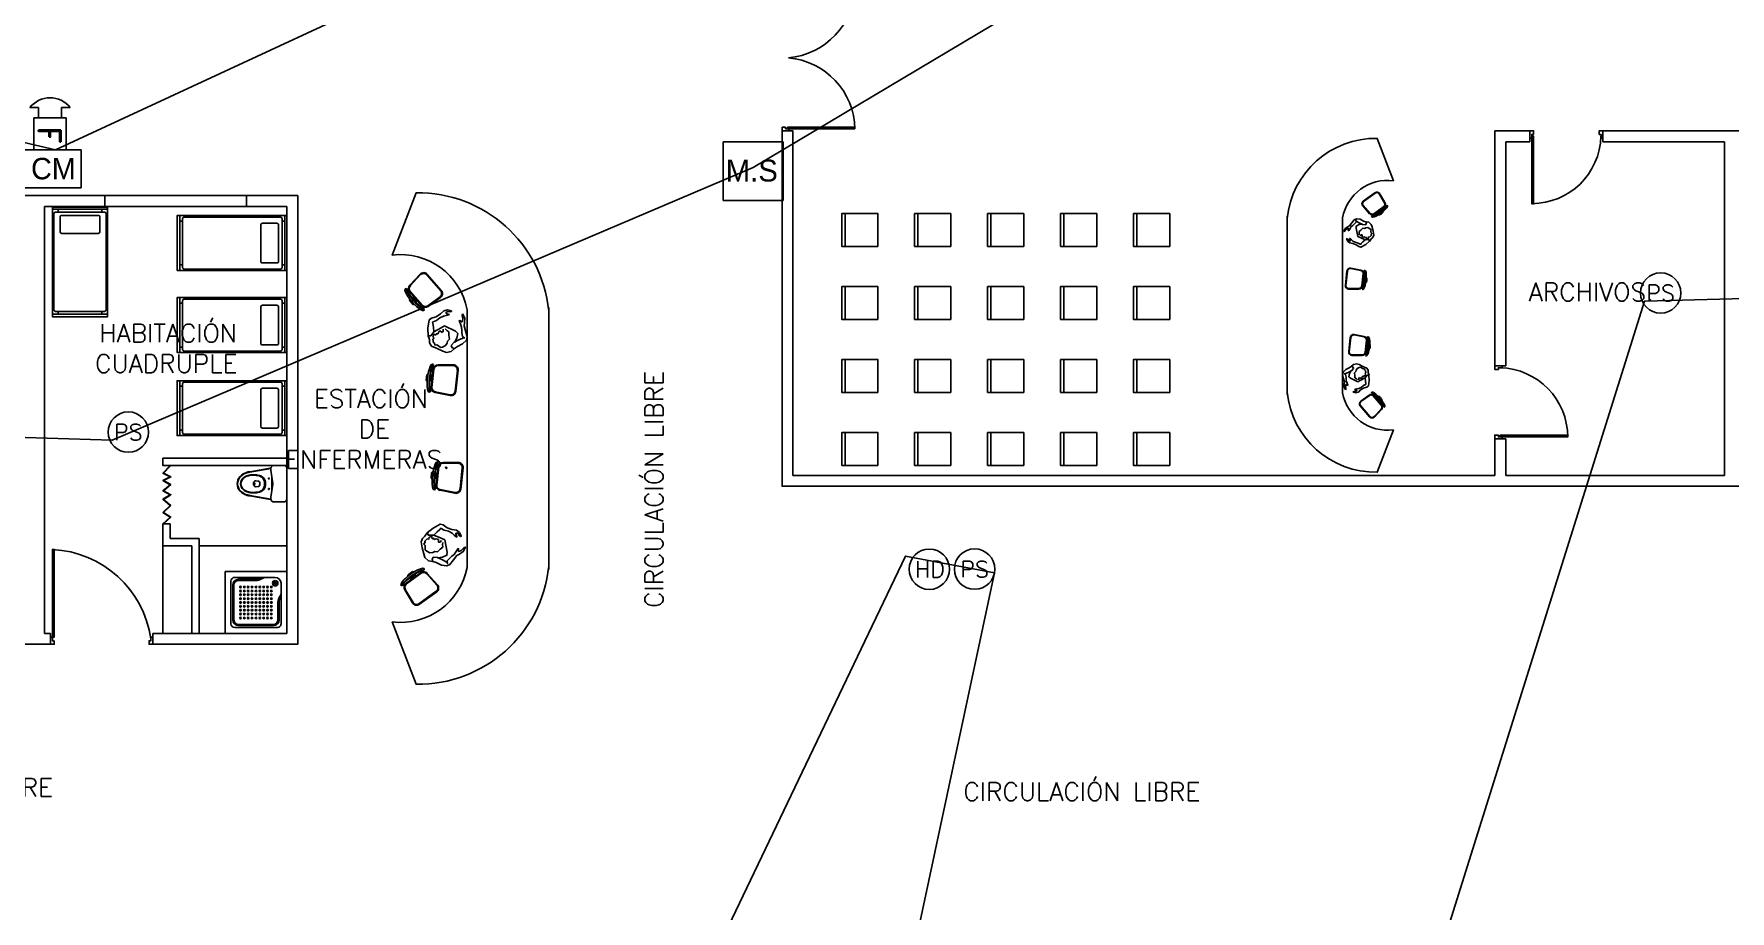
# Model space of a CAD drawing. Header units: metres. Extents: x -24 to 527, y -154 to 95.
# Drawn here: x 34.55 to 57.8, y -95.57 to -83.55 of the extents above; entities that cross this region are included whole.
import ezdxf
from ezdxf.enums import TextEntityAlignment as Align

# ---------------------------------------------------------------- set-up
doc = ezdxf.new("R2010")
doc.units = ezdxf.units.M
doc.header["$MEASUREMENT"] = 0
for name, color, linetype in [('AN-TEXTO', 3, 'Continuous'), ('AR-MOBILIRIO', 1, 'Continuous'), ('AR-MUROS', 6, 'Continuous'), ('AR-PUERTAS', 2, 'Continuous'), ('AR-VENTANAS', 2, 'Continuous'), ('MOBILIARIO', 42, 'Continuous')]:
    doc.layers.add(name, color=color, linetype=linetype)
doc.layers.add('EQUIPO', color=1, linetype='Continuous', lineweight=0)
doc.styles.add('ELEC', font='comic.ttf', dxfattribs={"height": 50})
doc.styles.add('REGULAR-2.5', font='romans.shx', dxfattribs={"height": 2.5})
doc.styles.add('ROMAND', font='romand', dxfattribs={"height": 0.5})
doc.styles.add('ROMANS', font='romans.shx', dxfattribs={"width": 0.75})

# ---------------------------------------------------------------- blocks, each defined once
blk = doc.blocks.new('111111')
at = {"layer": 'AR-PUERTAS', "linetype": 'Continuous'}
for p, q in [((254.317, 121.561), (254.317, 122.51)), ((254.342, 121.586), (254.342, 122.51)), ((256.267, 122.51), (256.242, 122.51)), ((256.242, 121.586), (256.242, 122.51)), ((256.267, 121.561), (256.267, 122.51)), ((254.292, 121.511), (254.292, 121.611)), ((254.317, 121.611), (254.292, 121.611)), ((256.267, 121.611), (256.292, 121.611)), ((256.292, 121.511), (256.292, 121.611)), ((254.342, 121.511), (254.292, 121.511)), ((254.342, 121.586), (254.317, 121.586)), ((254.342, 121.561), (254.317, 121.561)), ((254.342, 121.511), (254.342, 121.561)), ((256.242, 121.586), (256.267, 121.586)), ((256.242, 121.511), (256.242, 121.561)), ((256.242, 121.561), (256.267, 121.561)), ((256.242, 121.511), (256.292, 121.511))]:
    blk.add_line(p, q, dxfattribs=at)
for centre, start, end in [((254.297, 121.512), 5.0221, 88.847), ((256.287, 121.512), 91.153, 174.9779)]:
    blk.add_arc(centre, 0.999, start, end, dxfattribs=at)
blk = doc.blocks.new('AR-ESTACION DE ENFERMERAS')
at = {"layer": 'AR-MOBILIRIO'}
for p, q in [((-1.792, 3.363), (-1.792, 1.567)), ((-0.584, 2.259), (-0.616, 1.969)), ((-0.575, 2.257), (-0.606, 1.968)), ((-0.508, 2.307), (-0.304, 2.266)), ((-0.506, 2.317), (-0.302, 2.276)), ((-0.258, 2.205), (-0.286, 1.956)), ((-0.248, 2.203), (-0.276, 1.955)), ((-0.253, 2.118), (-0.262, 2.039)), ((-0.226, 2.115), (-0.258, 2.119)), ((-0.226, 2.11), (-0.258, 2.114)), ((-0.248, 2.118), (-0.257, 2.038)), ((-0.243, 2.117), (-0.252, 2.038)), ((-0.238, 2.117), (-0.247, 2.037)), ((-0.233, 2.116), (-0.242, 2.037)), ((-0.228, 2.116), (-0.237, 2.036)), ((-0.551, 1.905), (-0.343, 1.905)), ((-0.551, 1.895), (-0.343, 1.895)), ((-0.234, 2.041), (-0.266, 2.044)), ((-0.235, 2.036), (-0.266, 2.039)), ((-0.229, 2.075), (-0.262, 2.079)), ((-1.792, -0.23), (-1.792, 1.566)), ((-0.44, 0.968), (-0.236, 0.927)), ((-0.438, 0.977), (-0.235, 0.937)), ((-0.517, 0.919), (-0.549, 0.63)), ((-0.507, 0.918), (-0.539, 0.629)), ((-0.191, 0.865), (-0.218, 0.616)), ((-0.181, 0.864), (-0.208, 0.615)), ((-0.167, 0.697), (-0.199, 0.7)), ((-0.166, 0.702), (-0.198, 0.705)), ((-0.185, 0.779), (-0.194, 0.7)), ((-0.161, 0.736), (-0.194, 0.74)), ((-0.158, 0.771), (-0.191, 0.775)), ((-0.158, 0.776), (-0.19, 0.78)), ((-0.18, 0.779), (-0.189, 0.699)), ((-0.175, 0.778), (-0.184, 0.698)), ((-0.17, 0.777), (-0.179, 0.698)), ((-0.165, 0.777), (-0.174, 0.697)), ((-0.16, 0.776), (-0.169, 0.697)), ((-0.483, 0.566), (-0.275, 0.566)), ((-0.483, 0.556), (-0.275, 0.556)), ((-0.317, -0.464), (-0.126, -0.684)), ((-0.31, -0.458), (-0.119, -0.678)), ((-0.307, -0.367), (-0.138, -0.245)), ((-0.301, -0.375), (-0.132, -0.254)), ((-0.056, -0.262), (0.108, -0.451)), ((-0.048, -0.255), (0.115, -0.445)), ((0.032, -0.299), (0.007, -0.32)), ((0.035, -0.302), (0.011, -0.323)), ((0.011, -0.316), (0.063, -0.377)), ((0.015, -0.313), (0.067, -0.374)), ((0.019, -0.31), (0.071, -0.37)), ((0.022, -0.307), (0.075, -0.367)), ((0.026, -0.303), (0.078, -0.364)), ((0.03, -0.3), (0.082, -0.361)), ((0.059, -0.328), (0.034, -0.35)), ((0.081, -0.355), (0.056, -0.376)), ((0.084, -0.359), (0.06, -0.38)), ((-0.035, -0.68), (0.106, -0.527)), ((-0.028, -0.687), (0.113, -0.534))]:
    blk.add_line(p, q, dxfattribs=at)
at = {"layer": 'AR-MOBILIRIO', "linetype": 'ByBlock'}
for p, q in [((-0.662, 0.218), (-0.609, 0.269)), ((-0.609, 0.269), (-0.539, 0.304)), ((-0.494, 0.247), (-0.559, 0.213)), ((-0.539, 0.304), (-0.499, 0.332)), ((-0.532, 0.191), (-0.499, 0.25)), ((-0.453, 0.374), (-0.499, 0.332)), ((-0.499, 0.332), (-0.467, 0.322)), ((-0.454, 0.293), (-0.494, 0.247)), ((-0.467, 0.322), (-0.454, 0.293)), ((-0.39, 0.387), (-0.453, 0.374)), ((-0.399, 0.259), (-0.405, 0.23)), ((-0.378, 0.293), (-0.399, 0.259)), ((-0.34, 0.369), (-0.39, 0.387)), ((-0.336, 0.314), (-0.378, 0.293)), ((-0.261, 0.333), (-0.34, 0.369)), ((-0.308, 0.319), (-0.336, 0.314)), ((-0.279, 0.296), (-0.308, 0.319)), ((-0.259, 0.282), (-0.279, 0.296)), ((-0.186, 0.298), (-0.261, 0.333)), ((-0.232, 0.285), (-0.259, 0.282)), ((-0.224, 0.256), (-0.232, 0.285)), ((-0.21, 0.253), (-0.224, 0.256)), ((-0.204, 0.206), (-0.21, 0.253)), ((-0.159, 0.255), (-0.186, 0.298)), ((-0.156, 0.209), (-0.159, 0.255)), ((-0.672, 0.172), (-0.662, 0.218)), ((-0.652, 0.09), (-0.672, 0.172)), ((-0.632, 0.021), (-0.652, 0.09)), ((-0.642, 0.191), (-0.61, 0.17)), ((-0.637, -0.018), (-0.632, 0.021)), ((-0.612, 0.191), (-0.63, 0.185)), ((-0.559, 0.213), (-0.612, 0.191)), ((-0.61, 0.17), (-0.602, 0.118)), ((-0.602, 0.118), (-0.598, 0.08)), ((-0.598, 0.08), (-0.597, 0.04)), ((-0.597, 0.04), (-0.581, -0.004)), ((-0.546, 0.126), (-0.532, 0.191)), ((-0.515, 0.095), (-0.546, 0.126)), ((-0.361, 0.023), (-0.515, 0.095)), ((-0.405, 0.23), (-0.431, 0.203)), ((-0.431, 0.203), (-0.422, 0.15)), ((-0.422, 0.15), (-0.424, 0.105)), ((-0.424, 0.105), (-0.393, 0.085)), ((-0.393, 0.085), (-0.372, 0.064)), ((-0.315, 0.048), (-0.361, 0.023)), ((-0.345, 0.093), (-0.332, 0.111)), ((-0.342, 0.066), (-0.345, 0.093)), ((-0.332, 0.111), (-0.305, 0.09)), ((-0.218, 0.103), (-0.315, 0.048)), ((-0.305, 0.09), (-0.279, 0.108)), ((-0.279, 0.108), (-0.274, 0.131)), ((-0.274, 0.131), (-0.246, 0.132)), ((-0.246, 0.132), (-0.245, 0.15)), ((-0.245, 0.15), (-0.215, 0.138)), ((-0.221, 0.189), (-0.204, 0.206)), ((-0.202, 0.173), (-0.221, 0.189)), ((-0.215, 0.138), (-0.202, 0.173)), ((-0.177, 0.16), (-0.215, 0.104)), ((-0.215, 0.104), (-0.212, 0.039)), ((-0.212, 0.039), (-0.204, -0.009)), ((-0.14, 0.157), (-0.177, 0.16)), ((-0.138, 0.158), (-0.156, 0.209)), ((-0.151, -0.059), (-0.134, 0.052)), ((-0.134, 0.052), (-0.14, 0.157)), ((-0.641, -0.082), (-0.637, -0.018)), ((-0.61, -0.141), (-0.641, -0.082)), ((-0.605, -0.034), (-0.614, -0.07)), ((-0.614, -0.07), (-0.609, -0.106)), ((-0.605, -0.119), (-0.61, -0.141)), ((-0.609, -0.106), (-0.605, -0.119)), ((-0.591, -0.033), (-0.605, -0.034)), ((-0.571, -0.055), (-0.591, -0.033)), ((-0.581, -0.004), (-0.565, -0.044)), ((-0.565, -0.044), (-0.571, -0.055)), ((-0.44, -0.172), (-0.457, -0.176)), ((-0.457, -0.176), (-0.457, -0.186)), ((-0.457, -0.186), (-0.403, -0.199)), ((-0.397, -0.174), (-0.44, -0.172)), ((-0.386, -0.119), (-0.427, -0.13)), ((-0.427, -0.13), (-0.426, -0.136)), ((-0.426, -0.136), (-0.387, -0.146)), ((-0.403, -0.199), (-0.354, -0.185)), ((-0.38, -0.153), (-0.397, -0.174)), ((-0.387, -0.146), (-0.38, -0.153)), ((-0.347, -0.113), (-0.386, -0.119)), ((-0.354, -0.185), (-0.308, -0.141)), ((-0.297, -0.089), (-0.347, -0.113)), ((-0.308, -0.141), (-0.247, -0.104)), ((-0.252, -0.053), (-0.297, -0.089)), ((-0.208, -0.033), (-0.252, -0.053)), ((-0.247, -0.104), (-0.185, -0.084)), ((-0.2, -0.03), (-0.208, -0.033)), ((-0.204, -0.009), (-0.2, -0.03)), ((-0.185, -0.084), (-0.151, -0.059))]:
    blk.add_line(p, q, dxfattribs=at)
at = {"layer": 'AR-MOBILIRIO'}
for points in [[(-1.792, 3.317, -0.388962), (0.028, 4.934), (0.354, 4.08, 0.39649), (-0.672, 3.332), (-0.671, 1.567)], [(-1.792, -0.184, 0.388962), (0.028, -1.801), (0.354, -0.947, -0.39649), (-0.672, -0.199), (-0.671, 1.566)]]:
    blk.add_lwpolyline(points, format="xyb", dxfattribs=at)
at = {"layer": 'AR-MOBILIRIO', "linetype": 'ByBlock'}
for points in [[(-0.626, 3.064), (-0.648, 3.054), (-0.619, 3.115), (-0.566, 3.15), (-0.531, 3.17), (-0.488, 3.228), (-0.436, 3.294), (-0.393, 3.313), (-0.32, 3.302), (-0.25, 3.267), (-0.204, 3.253), (-0.142, 3.242)], [(-0.204, 3.253), (-0.192, 3.221), (-0.208, 3.193), (-0.268, 3.197), (-0.335, 3.228), (-0.385, 3.257), (-0.4, 3.268), (-0.402, 3.281), (-0.399, 3.243), (-0.436, 3.205), (-0.464, 3.179), (-0.496, 3.154), (-0.521, 3.115), (-0.543, 3.078), (-0.556, 3.076), (-0.55, 3.105), (-0.559, 3.115), (-0.593, 3.101), (-0.619, 3.075), (-0.626, 3.064)], [(-0.216, 2.89), (-0.318, 2.934), (-0.366, 2.956), (-0.401, 3.122), (-0.396, 3.165), (-0.336, 3.194), (-0.269, 3.202)], [(-0.32, 2.966), (-0.301, 2.985), (-0.278, 2.986), (-0.279, 2.951), (-0.248, 2.942), (-0.227, 2.951), (-0.21, 2.93), (-0.194, 2.94), (-0.187, 2.909), (-0.15, 2.92), (-0.149, 2.945), (-0.126, 2.942), (-0.092, 2.975), (-0.098, 2.987), (-0.079, 3.012), (-0.098, 3.031), (-0.099, 3.056), (-0.098, 3.093), (-0.119, 3.112), (-0.162, 3.133), (-0.201, 3.129), (-0.228, 3.116), (-0.265, 3.121), (-0.302, 3.081), (-0.339, 3.055), (-0.336, 3.019), (-0.34, 2.99)], [(-0.124, 2.86), (-0.094, 2.906), (-0.059, 2.935), (-0.041, 2.983), (-0.058, 3.064), (-0.078, 3.148), (-0.094, 3.199), (-0.142, 3.242)], [(-0.582, 2.911), (-0.591, 2.906), (-0.568, 2.855), (-0.527, 2.824), (-0.464, 2.815), (-0.398, 2.789), (-0.345, 2.751), (-0.304, 2.739), (-0.205, 2.793), (-0.126, 2.861), (-0.145, 2.892), (-0.214, 2.889)], [(-0.214, 2.889), (-0.263, 2.847), (-0.297, 2.812), (-0.311, 2.796), (-0.318, 2.8), (-0.36, 2.823), (-0.417, 2.837), (-0.466, 2.862), (-0.494, 2.89), (-0.527, 2.916), (-0.532, 2.911), (-0.516, 2.874), (-0.518, 2.864), (-0.545, 2.865), (-0.569, 2.9), (-0.582, 2.911)]]:
    blk.add_lwpolyline(points, dxfattribs=at)
at = {"layer": 'AR-MOBILIRIO'}
for centre, radius, start, end in [((-0.871, 2.148), 0.646, 336.7176, 10.5405), ((-0.202, 2.089), 0.0305, 42.2784, 74.6625), ((-0.206, 2.055), 0.0305, 272.5051, 304.8395), ((-0.804, 0.809), 0.646, 336.7176, 10.5405), ((-0.134, 0.75), 0.0305, 42.2784, 74.6625), ((-0.138, 0.716), 0.0305, 272.5051, 304.8395), ((-0.431, -0.75), 0.646, 23.8876, 57.7104), ((0.067, -0.299), 0.0305, 89.4483, 121.8325), ((0.089, -0.325), 0.0305, 319.675, 352.0095)]:
    blk.add_arc(centre, radius, start, end, dxfattribs=at)
at = {"layer": 'AR-MOBILIRIO', "extrusion": (0, 0, -1)}
for centre, major_axis, start_param, end_param in [((-0.518, 2.251), (0.0369, 0.0554), 4.232936, 5.879449), ((-0.518, 2.251), (0.0313, 0.0471), 4.232936, 5.879449), ((-0.314, 2.211), (0.0313, 0.0471), 5.879449, 7.375986), ((-0.314, 2.211), (0.0369, 0.0554), 5.879449, 7.375986), ((-0.55, 1.962), (0.0369, 0.0554), 2.568445, 4.232936), ((-0.55, 1.962), (0.0313, 0.0471), 2.568445, 4.232936), ((-0.342, 1.962), (0.0313, 0.0471), 1.092801, 2.568445), ((-0.342, 1.962), (0.0369, 0.0554), 1.092801, 2.568445), ((-0.451, 0.912), (0.0369, 0.0554), 4.232936, 5.879449), ((-0.451, 0.912), (0.0313, 0.0471), 4.232936, 5.879449), ((-0.247, 0.871), (0.0369, 0.0554), 5.879449, 7.375986), ((-0.247, 0.871), (0.0313, 0.0471), 5.879449, 7.375986), ((-0.482, 0.623), (0.0369, 0.0554), 2.568445, 4.232936), ((-0.482, 0.623), (0.0313, 0.0471), 2.568445, 4.232936), ((-0.274, 0.622), (0.0313, 0.0471), 1.092801, 2.568445), ((-0.274, 0.622), (0.0369, 0.0554), 1.092801, 2.568445), ((-0.099, -0.299), (-0.0156, 0.0647), 5.879449, 7.375986), ((-0.267, -0.421), (-0.0156, 0.0647), 4.232936, 5.879449), ((-0.267, -0.421), (-0.0132, 0.055), 4.232936, 5.879449), ((-0.099, -0.299), (-0.0132, 0.055), 5.879449, 7.375986), ((0.065, -0.488), (-0.0132, 0.055), 1.092801, 2.568445), ((0.065, -0.488), (-0.0156, 0.0647), 1.092801, 2.568445), ((-0.076, -0.641), (-0.0156, 0.0647), 2.568445, 4.232936), ((-0.076, -0.641), (-0.0132, 0.055), 2.568445, 4.232936)]:
    blk.add_ellipse(centre, major_axis=major_axis, ratio=1, start_param=start_param, end_param=end_param, dxfattribs=at)
at = {"layer": 'AR-MOBILIRIO'}
for centre, major_axis, start_param, end_param in [((-0.244, 2.078), (0.022, 0.194), 2.867658, 6.556557), ((-0.269, 2.081), (0.022, 0.194), 3.414965, 6.009251), ((-0.176, 0.739), (0.022, 0.194), 2.867658, 6.556557), ((-0.202, 0.741), (0.022, 0.194), 3.414965, 6.009251), ((0.047, -0.338), (-0.128, 0.148), 2.867658, 6.556557), ((0.027, -0.354), (-0.128, 0.148), 3.414965, 6.009251)]:
    blk.add_ellipse(centre, major_axis=major_axis, ratio=0.239226, start_param=start_param, end_param=end_param, dxfattribs=at)
for points in [[(-0.188, 2.03), (-0.185, 2.049), (-0.183, 2.068), (-0.18, 2.095), (-0.18, 2.102), (-0.179, 2.11)], [(-0.121, 0.691), (-0.118, 0.71), (-0.115, 0.729), (-0.113, 0.755), (-0.112, 0.763), (-0.112, 0.771)], [(0.119, -0.329), (0.108, -0.314), (0.095, -0.299), (0.078, -0.28), (0.072, -0.274), (0.067, -0.268)]]:
    blk.add_open_spline(points, degree=3, knots=[4.503628, 4.503628, 4.503628, 4.503628, 4.7924379, 4.7924379, 4.9095358, 4.9095358, 4.9095358, 4.9095358], dxfattribs=at)
at = {"layer": 'MOBILIARIO', "linetype": 'ByBlock'}
blk.add_line((-0.63, 0.185), (-0.642, 0.191), dxfattribs=at)
blk = doc.blocks.new('AR-ESTACION DE ENFERMERAS 1')
at = {"layer": 'AR-MOBILIRIO'}
for p, q in [((0.413, 4.588), (0.176, 4.418)), ((0.419, 4.58), (0.182, 4.41)), ((0.5, 4.563), (0.606, 4.384)), ((0.508, 4.568), (0.614, 4.389)), ((0.165, 4.32), (0.304, 4.165)), ((0.172, 4.327), (0.311, 4.172)), ((0.59, 4.309), (0.387, 4.163)), ((0.596, 4.301), (0.393, 4.155)), ((0.481, 4.179), (0.462, 4.205)), ((0.53, 4.247), (0.465, 4.201)), ((0.485, 4.181), (0.466, 4.208)), ((0.533, 4.243), (0.468, 4.197)), ((0.536, 4.239), (0.471, 4.193)), ((0.539, 4.235), (0.474, 4.189)), ((0.542, 4.231), (0.477, 4.185)), ((0.545, 4.227), (0.479, 4.18)), ((0.514, 4.201), (0.494, 4.228)), ((0.542, 4.222), (0.523, 4.248)), ((0.546, 4.225), (0.527, 4.251))]:
    blk.add_line(p, q, dxfattribs=at)
for centre, radius, start, end in [((0.139, 4.727), 0.646, 288.6156, 322.4385), ((0.542, 4.19), 0.0305, 354.1764, 26.5605), ((0.514, 4.17), 0.0305, 224.4031, 256.7375)]:
    blk.add_arc(centre, radius, start, end, dxfattribs=at)
at = {"layer": 'AR-MOBILIRIO', "extrusion": (0, 0, -1)}
for centre, major_axis, start_param, end_param in [((0.215, 4.364), (0.0659, 0.0096), 2.568445, 4.232936), ((0.452, 4.534), (0.0659, 0.0096), 4.232936, 5.879449), ((0.452, 4.534), (0.056, 0.0081), 4.232936, 5.879449), ((0.215, 4.364), (0.056, 0.0081), 2.568445, 4.232936), ((0.557, 4.355), (0.056, 0.0081), 5.879449, 7.375986), ((0.557, 4.355), (0.0659, 0.0096), 5.879449, 7.375986), ((0.354, 4.209), (0.0659, 0.0096), 1.092801, 2.568445), ((0.354, 4.209), (0.056, 0.0081), 1.092801, 2.568445)]:
    blk.add_ellipse(centre, major_axis=major_axis, ratio=1, start_param=start_param, end_param=end_param, dxfattribs=at)
at = {"layer": 'AR-MOBILIRIO'}
for centre, start_param, end_param in [((0.506, 4.214), 2.867658, 6.556557), ((0.491, 4.234), 3.414965, 6.009251)]:
    blk.add_ellipse(centre, major_axis=(0.159, 0.113), ratio=0.239226, start_param=start_param, end_param=end_param, dxfattribs=at)
blk.add_open_spline([(0.507, 4.141), (0.523, 4.151), (0.539, 4.162), (0.561, 4.178), (0.567, 4.182), (0.573, 4.187)], degree=3, knots=[4.503628, 4.503628, 4.503628, 4.503628, 4.7924379, 4.7924379, 4.9095358, 4.9095358, 4.9095358, 4.9095358], dxfattribs=at)
at = {"layer": 'AR-MOBILIRIO', "color": 1}
blk.add_blockref('AR-ESTACION DE ENFERMERAS', (0.431, 0.75), dxfattribs=at)
blk = doc.blocks.new('silla')
for points in [[(-0.225, -0.023), (0.225, -0.023), (0.225, 0.023), (-0.225, 0.023)], [(-0.225, -0.473), (0.225, -0.473), (0.225, -0.023), (-0.225, -0.023)]]:
    blk.add_lwpolyline(points, close=True)
blk = doc.blocks.new('*U124')
at = {"layer": 'AR-MOBILIRIO', "rotation": 90}
blk.add_blockref('silla', (-0.225, 0), dxfattribs=at)
blk = doc.blocks.new('*U125')
at = {"layer": 'AR-MUROS', "color": 0, "linetype": 'ByBlock', "lineweight": -2}
for p in [(0, 3), (1, 3), (2, 3), (3, 3), (4, 3), (0, 2), (1, 2), (2, 2), (3, 2), (4, 2), (0, 1), (1, 1), (2, 1), (3, 1), (4, 1), (0, 0), (1, 0), (2, 0), (3, 0), (4, 0)]:
    blk.add_blockref('*U124', p, dxfattribs=at)
blk = doc.blocks.new('31643339')
at = {"layer": 'AR-MOBILIRIO'}
for p, q in [((0.038, 0.5), (0.038, -0.5)), ((0.038, 0.4), (0.087, 0.4)), ((1.9, 0.4), (1.95, 0.4)), ((1.95, 0.5), (1.95, -0.5)), ((0.038, -0.4), (0.087, -0.4)), ((1.9, -0.4), (1.95, -0.4))]:
    blk.add_line(p, q, dxfattribs=at)
blk.add_lwpolyline([(0, -0.5), (0, 0.5), (2, 0.5), (2, -0.5)], close=True, dxfattribs=at)
for points in [[(1.87, 0.475, -0.414214), (1.9, 0.445), (1.9, -0.445, -0.414214), (1.87, -0.475), (0.117, -0.475, -0.414214), (0.087, -0.445), (0.087, 0.445, -0.414214), (0.117, 0.475)], [(0.15, -0.332, 0.414214), (0.18, -0.362), (0.447, -0.362, 0.414214), (0.477, -0.332), (0.477, 0.333, 0.414214), (0.447, 0.363), (0.18, 0.363, 0.414214), (0.15, 0.333)]]:
    blk.add_lwpolyline(points, format="xyb", close=True, dxfattribs=at)
blk = doc.blocks.new('AR-PUERTA 2')
at = {"layer": 'AR-PUERTAS', "linetype": 'Continuous'}
for points in [[(-1.354, -0.058), (-1.354, -0.008), (-1.329, -0.008), (-1.329, 0.042), (-1.379, 0.042), (-1.379, -0.058)], [(-0.029, -0.008), (-0.029, 0.042), (0.021, 0.042), (0.021, -0.058), (-0.004, -0.058), (-0.004, -0.008)], [(-0.004, -0.058), (-0.004, -1.258), (-0.029, -1.258), (-0.029, -0.058)]]:
    blk.add_lwpolyline(points, close=True, dxfattribs=at)
blk.add_arc((0.061, 0.169), 1.428, 188.1236, 267.3924, dxfattribs=at)
blk = doc.blocks.new('AR-PUERTA 1')
at = {"layer": 'AR-PUERTAS', "linetype": 'Continuous'}
for points in [[(0.954, 0.033), (0.954, 0.958), (0.929, 0.958), (0.929, 0.033)], [(0.004, 0.058), (0.004, 0.008), (0.029, 0.008), (0.029, -0.042), (-0.021, -0.042), (-0.021, 0.058)], [(0.929, 0.008), (0.929, -0.042), (0.979, -0.042), (0.979, 0.058), (0.954, 0.058), (0.954, 0.008)]]:
    blk.add_lwpolyline(points, close=True, dxfattribs=at)
blk.add_arc((0.954, 0.008), 0.949, 89.9989, 178.4932, dxfattribs=at)
blk = doc.blocks.new('AR-PUERTA ACORDION')
at = {"layer": 'AR-PUERTAS'}
blk.add_lwpolyline([(-0.386, 0.049), (-0.288, -0.046), (-0.235, 0.057), (-0.185, -0.044), (-0.129, 0.054), (-0.046, -0.045), (0.01, 0.056), (0.073, -0.046), (0.158, 0.053), (0.252, -0.046), (0.317, 0.054), (0.41, -0.047), (0.41, -0.054), (0.318, 0.046), (0.253, -0.054), (0.158, 0.046), (0.072, -0.054), (0.01, 0.046), (-0.045, -0.054), (-0.128, 0.046), (-0.185, -0.054), (-0.235, 0.046), (-0.287, -0.054), (-0.39, 0.046)], close=True, dxfattribs=at)
blk = doc.blocks.new('A$C05366594')
at = {"layer": 'AR-MOBILIRIO', "linetype": 'Continuous'}
for p, q in [((0, 0), (0, 0.72)), ((0, 0.72), (0.72, 0.72)), ((0.068, 0.113), (0.068, 0.608)), ((0.113, 0.653), (0.585, 0.653)), ((0.367, 0.63), (0.158, 0.63)), ((0.428, 0.653), (0.397, 0.637)), ((0.72, 0.72), (0.72, 0)), ((0.09, 0.563), (0.09, 0.158)), ((0.653, 0.428), (0.637, 0.397)), ((0.653, 0.585), (0.653, 0.113)), ((0.63, 0.367), (0.63, 0.158)), ((0.72, 0), (0, 0)), ((0.608, 0.068), (0.113, 0.068)), ((0.563, 0.09), (0.158, 0.09))]:
    blk.add_line(p, q, dxfattribs=at)
at = {"layer": 'AR-MOBILIRIO', "color": 250}
for p, q in [((0.367, 0.617), (0.158, 0.617)), ((0.458, 0.653), (0.403, 0.625)), ((0.104, 0.563), (0.104, 0.158)), ((0.653, 0.458), (0.625, 0.403)), ((0.617, 0.367), (0.617, 0.158)), ((0.563, 0.104), (0.158, 0.104))]:
    blk.add_line(p, q, dxfattribs=at)
at = {"layer": 'AR-MOBILIRIO', "linetype": 'Continuous'}
for centre, major_axis, start_param, end_param in [((0.113, 0.608), (0.0318, 0.0318), 0.785398, 2.356194), ((0.158, 0.563), (0.0477, 0.0477), 0.785398, 2.356194), ((0.367, 0.698), (0.0477, 0.0477), 3.926991, 4.390638), ((0.585, 0.585), (0.0477, 0.0477), 5.497787, 7.068583), ((0.698, 0.367), (-0.0477, 0.0477), 0.321751, 0.785398), ((0.113, 0.113), (-0.0318, 0.0318), 0.785398, 2.356194), ((0.158, 0.158), (-0.0477, 0.0477), 0.785398, 2.356194), ((0.158, 0.158), (-0.0477, 0.0477), 0.785398, 2.356194), ((0.563, 0.158), (0.0477, 0.0477), 3.926991, 5.497787), ((0.608, 0.113), (-0.0318, 0.0318), 2.356194, 3.926991)]:
    blk.add_ellipse(centre, major_axis=major_axis, ratio=1, start_param=start_param, end_param=end_param, dxfattribs=at)
at = {"layer": 'AR-MOBILIRIO', "color": 250}
for centre, major_axis, start_param, end_param in [((0.158, 0.563), (-0.0382, 0.0382), -0.785398, 0.785398), ((0.367, 0.698), (0.0573, 0.0573), 3.926991, 4.390638), ((0.585, 0.585), (0.0223, 0.0223), 0.785398, 7.068583), ((0.585, 0.585), (-0.00955, 0.00955), -0.785398, 5.497787), ((0.581, 0.592), (0.00286, 0.00286), 0.785398, 7.068583), ((0.589, 0.592), (0.00286, 0.00286), 0.785398, 7.068583), ((0.18, 0.54), (-0.00636, 0.00636), -0.785398, 5.497787), ((0.18, 0.495), (-0.00636, 0.00636), -0.785398, 5.497787), ((0.18, 0.45), (-0.00636, 0.00636), -0.785398, 5.497787), ((0.18, 0.405), (-0.00636, 0.00636), -0.785398, 5.497787), ((0.225, 0.54), (0.00636, 0.00636), 0.785398, 7.068583), ((0.225, 0.495), (0.00636, 0.00636), 0.785398, 7.068583), ((0.225, 0.45), (0.00636, 0.00636), 0.785398, 7.068583), ((0.225, 0.405), (0.00636, 0.00636), 0.785398, 7.068583), ((0.27, 0.54), (0.00636, 0.00636), 0.785398, 7.068583), ((0.27, 0.495), (0.00636, 0.00636), 0.785398, 7.068583), ((0.27, 0.45), (0.00636, 0.00636), 0.785398, 7.068583), ((0.27, 0.405), (0.00636, 0.00636), 0.785398, 7.068583), ((0.315, 0.54), (-0.00636, 0.00636), -0.785398, 5.497787), ((0.315, 0.495), (-0.00636, 0.00636), -0.785398, 5.497787), ((0.315, 0.45), (-0.00636, 0.00636), -0.785398, 5.497787), ((0.315, 0.405), (-0.00636, 0.00636), -0.785398, 5.497787), ((0.36, 0.54), (-0.00636, 0.00636), -0.785398, 5.497787), ((0.36, 0.495), (-0.00636, 0.00636), -0.785398, 5.497787), ((0.36, 0.45), (-0.00636, 0.00636), -0.785398, 5.497787), ((0.36, 0.405), (-0.00636, 0.00636), -0.785398, 5.497787), ((0.405, 0.54), (-0.00636, 0.00636), -0.785398, 5.497787), ((0.405, 0.495), (-0.00636, 0.00636), -0.785398, 5.497787), ((0.405, 0.45), (-0.00636, 0.00636), -0.785398, 5.497787), ((0.405, 0.405), (-0.00636, 0.00636), -0.785398, 5.497787), ((0.45, 0.54), (0.00636, 0.00636), 0.785398, 7.068583), ((0.45, 0.495), (0.00636, 0.00636), 0.785398, 7.068583), ((0.45, 0.45), (0.00636, 0.00636), 0.785398, 7.068583), ((0.45, 0.405), (0.00636, 0.00636), 0.785398, 7.068583), ((0.495, 0.54), (0.00636, 0.00636), 0.785398, 7.068583), ((0.495, 0.495), (0.00636, 0.00636), 0.785398, 7.068583), ((0.495, 0.45), (0.00636, 0.00636), 0.785398, 7.068583), ((0.495, 0.405), (0.00636, 0.00636), 0.785398, 7.068583), ((0.54, 0.54), (-0.00636, 0.00636), -0.785398, 5.497787), ((0.54, 0.495), (-0.00636, 0.00636), -0.785398, 5.497787), ((0.54, 0.45), (-0.00636, 0.00636), -0.785398, 5.497787), ((0.54, 0.405), (-0.00636, 0.00636), -0.785398, 5.497787), ((0.576, 0.585), (0.00286, 0.00286), 0.785398, 7.068583), ((0.581, 0.578), (0.00286, 0.00286), 0.785398, 7.068583), ((0.589, 0.578), (0.00286, 0.00286), 0.785398, 7.068583), ((0.594, 0.585), (0.00286, 0.00286), 0.785398, 7.068583), ((0.698, 0.367), (-0.0573, 0.0573), 0.321751, 0.785398), ((0.18, 0.36), (-0.00636, 0.00636), -0.785398, 5.497787), ((0.18, 0.315), (-0.00636, 0.00636), -0.785398, 5.497787), ((0.18, 0.27), (-0.00636, 0.00636), -0.785398, 5.497787), ((0.18, 0.225), (-0.00636, 0.00636), -0.785398, 5.497787), ((0.225, 0.36), (0.00636, 0.00636), 0.785398, 7.068583), ((0.225, 0.315), (0.00636, 0.00636), 0.785398, 7.068583), ((0.225, 0.27), (0.00636, 0.00636), 0.785398, 7.068583), ((0.225, 0.225), (0.00636, 0.00636), 0.785398, 7.068583), ((0.27, 0.36), (0.00636, 0.00636), 0.785398, 7.068583), ((0.27, 0.315), (0.00636, 0.00636), 0.785398, 7.068583), ((0.27, 0.27), (0.00636, 0.00636), 0.785398, 7.068583), ((0.27, 0.225), (0.00636, 0.00636), 0.785398, 7.068583), ((0.315, 0.36), (-0.00636, 0.00636), -0.785398, 5.497787), ((0.315, 0.315), (-0.00636, 0.00636), -0.785398, 5.497787), ((0.315, 0.27), (-0.00636, 0.00636), -0.785398, 5.497787), ((0.315, 0.225), (-0.00636, 0.00636), -0.785398, 5.497787), ((0.36, 0.36), (-0.00636, 0.00636), -0.785398, 5.497787), ((0.36, 0.315), (-0.00636, 0.00636), -0.785398, 5.497787), ((0.36, 0.27), (-0.00636, 0.00636), -0.785398, 5.497787), ((0.36, 0.225), (-0.00636, 0.00636), -0.785398, 5.497787), ((0.405, 0.36), (-0.00636, 0.00636), -0.785398, 5.497787), ((0.405, 0.315), (-0.00636, 0.00636), -0.785398, 5.497787), ((0.405, 0.27), (-0.00636, 0.00636), -0.785398, 5.497787), ((0.405, 0.225), (-0.00636, 0.00636), -0.785398, 5.497787), ((0.45, 0.36), (0.00636, 0.00636), 0.785398, 7.068583), ((0.45, 0.315), (0.00636, 0.00636), 0.785398, 7.068583), ((0.45, 0.27), (0.00636, 0.00636), 0.785398, 7.068583), ((0.45, 0.225), (0.00636, 0.00636), 0.785398, 7.068583), ((0.495, 0.36), (0.00636, 0.00636), 0.785398, 7.068583), ((0.495, 0.315), (0.00636, 0.00636), 0.785398, 7.068583), ((0.495, 0.27), (0.00636, 0.00636), 0.785398, 7.068583), ((0.495, 0.225), (0.00636, 0.00636), 0.785398, 7.068583), ((0.54, 0.36), (-0.00636, 0.00636), -0.785398, 5.497787), ((0.54, 0.315), (-0.00636, 0.00636), -0.785398, 5.497787), ((0.54, 0.27), (-0.00636, 0.00636), -0.785398, 5.497787), ((0.54, 0.225), (-0.00636, 0.00636), -0.785398, 5.497787), ((0.158, 0.158), (-0.0382, 0.0382), 0.785398, 2.356194), ((0.158, 0.158), (0.0382, 0.0382), 2.356194, 3.926991), ((0.18, 0.18), (-0.00636, 0.00636), -0.785398, 5.497787), ((0.225, 0.18), (0.00636, 0.00636), 0.785398, 7.068583), ((0.27, 0.18), (0.00636, 0.00636), 0.785398, 7.068583), ((0.315, 0.18), (-0.00636, 0.00636), -0.785398, 5.497787), ((0.36, 0.18), (-0.00636, 0.00636), -0.785398, 5.497787), ((0.405, 0.18), (-0.00636, 0.00636), -0.785398, 5.497787), ((0.45, 0.18), (0.00636, 0.00636), 0.785398, 7.068583), ((0.495, 0.18), (0.00636, 0.00636), 0.785398, 7.068583), ((0.54, 0.18), (-0.00636, 0.00636), -0.785398, 5.497787), ((0.563, 0.158), (0.0382, 0.0382), 3.926991, 5.497787)]:
    blk.add_ellipse(centre, major_axis=major_axis, ratio=1, start_param=start_param, end_param=end_param, dxfattribs=at)
blk = doc.blocks.new('1p-toppiece')
at = {"layer": 'AR-MOBILIRIO'}
for p, q in [((-0.047, 0.26), (-0.192, 0.26)), ((-0.532, 0.174), (-0.265, 0.22)), ((-0.232, 0.219), (-0.531, 0.169)), ((-0.485, 0.003), (-0.485, 0.003)), ((-0.485, 0.003), (-0.485, 0.003)), ((-0.485, 0.003), (-0.485, 0.003)), ((-0.485, 0.003), (-0.485, 0.003)), ((-0.485, 0.003), (-0.485, 0.003)), ((-0.485, 0.003), (-0.485, 0.003)), ((-0.485, 0.003), (-0.485, 0.003)), ((-0.485, 0.003), (-0.485, 0.003)), ((-0.406, 0.039), (-0.443, 0.044)), ((-0.232, 0.22), (-0.232, 0.195)), ((-0.205, 0.008), (-0.232, 0.195)), ((-0.218, 0.098), (-0.218, 0.003)), ((-0.218, -0.093), (-0.218, 0.003)), ((-0.007, 0.22), (-0.007, -0.214)), ((-0.532, -0.169), (-0.265, -0.215)), ((-0.232, -0.214), (-0.531, -0.163)), ((-0.406, -0.034), (-0.443, -0.039)), ((-0.232, -0.189), (-0.205, -0.003)), ((-0.232, -0.189), (-0.232, -0.214)), ((-0.047, -0.254), (-0.192, -0.254))]:
    blk.add_line(p, q, dxfattribs=at)
blk.add_lwpolyline([(-0.467, -0.009, 0.139005), (-0.464, -0.009, 0.107089), (-0.461, -0.006, 0.080212), (-0.46, -0.002, 0.06796), (-0.459, 0.003, 0.06796), (-0.46, 0.007, 0.080212), (-0.461, 0.011, 0.107089), (-0.464, 0.014, 0.139005), (-0.467, 0.015, 0.139005), (-0.47, 0.014, 0.107089), (-0.473, 0.011, 0.080212), (-0.474, 0.007, 0.06796), (-0.475, 0.003, 0.06796), (-0.474, -0.002, 0.080212), (-0.473, -0.006, 0.107089), (-0.47, -0.009, 0.139005)], format="xyb", close=True, dxfattribs=at)
for centre in [(-0.26, 0.078), (-0.26, -0.072)]:
    blk.add_circle(centre, 0.008, dxfattribs=at)
for centre, radius, start, end in [((-0.192, 0.22), 0.04, 90, 180), ((-0.047, 0.22), 0.04, 0, 90), ((-0.545, -0.004), 0.165, 137.5273, 177.8064), ((-0.545, 0.009), 0.165, 182.1936, 222.4727), ((-0.545, -0.004), 0.159, 137.1746, 177.7477), ((-0.545, 0.009), 0.159, 182.2523, 222.8254), ((-0.518, -0.034), 0.206, 106.927, 136.493), ((-0.541, -0.003), 0.122, 134.1142, 177.24), ((-0.541, 0.008), 0.122, 182.76, 225.8858), ((-0.518, -0.034), 0.2, 106.5054, 136.1127), ((-0.541, -0.003), 0.115, 133.4423, 177.1285), ((-0.541, 0.008), 0.115, 182.8715, 226.5577), ((-0.519, -0.031), 0.157, 102.7254, 132.8308), ((-0.52, -0.03), 0.15, 101.8667, 132.1155), ((-0.482, -0.117), 0.296, 99.7929, 108.8085), ((-0.482, -0.12), 0.292, 99.5848, 108.4322), ((-0.482, -0.148), 0.279, 90.6669, 104.9929), ((-0.482, -0.156), 0.281, 90.6819, 104.1933), ((-0.474, -0.297), 0.428, 81.7587, 91.4179), ((-0.488, -0.362), 0.487, 81.705, 89.6761), ((-0.434, 0.003), 0.0456, 126.1832, 180), ((-0.434, 0.003), 0.0456, 180, 233.8168), ((-0.447, 0.019), 0.025, 82.2348, 126.1832), ((-0.434, -0.002), 0.123, 44.007, 82.2929), ((-0.431, -0.004), 0.132, 44.3018, 82.295), ((-0.408, 0.024), 0.015, 13.7696, 82.2348), ((-0.495, 0.003), 0.105, 0, 13.7696), ((-0.495, 0.003), 0.105, 346.2304, 0), ((-0.46, 0.006), 0.138, 358.6352, 34.0042), ((-0.46, -0.001), 0.138, 325.9958, 1.3648), ((-0.441, 0.008), 0.132, 357.4666, 37.446), ((-0.441, -0.003), 0.132, 322.554, 2.5334), ((-0.24, 0.073), 0.15, 87.0389, 99.7929), ((-0.244, 0.003), 0.04, 351.6776, 8.3142), ((-0.518, 0.039), 0.206, 223.507, 253.073), ((-0.518, 0.039), 0.2, 223.8873, 253.4946), ((-0.519, 0.036), 0.157, 227.1692, 257.2746), ((-0.52, 0.036), 0.15, 227.8845, 258.1333), ((-0.482, 0.122), 0.296, 251.1915, 260.2071), ((-0.482, 0.125), 0.292, 251.5678, 260.4152), ((-0.482, 0.153), 0.279, 255.0071, 269.3331), ((-0.482, 0.161), 0.281, 255.8067, 269.3181), ((-0.488, 0.368), 0.487, 270.3239, 278.295), ((-0.474, 0.302), 0.428, 268.5821, 278.2413), ((-0.447, -0.014), 0.025, 233.8168, 277.7652), ((-0.434, 0.007), 0.123, 277.7071, 315.993), ((-0.431, 0.009), 0.132, 277.705, 315.6982), ((-0.408, -0.019), 0.015, 277.7652, 346.2304), ((-0.24, -0.067), 0.15, 260.2071, 272.966), ((-0.192, -0.214), 0.04, 180, 270), ((-0.047, -0.214), 0.04, 270, 360)]:
    blk.add_arc(centre, radius, start, end, dxfattribs=at)
blk = doc.blocks.new('PS SENSOR')
at = {"ltscale": 8}
blk.add_circle((0, 0), 20.4, dxfattribs=at)
at = {"ltscale": 8, "style": 'ROMANS'}
blk.add_text('PS', height=16.34, dxfattribs=at).set_placement((0, 0), align=Align.MIDDLE)
blk = doc.blocks.new('HD SENSOR')
at = {"ltscale": 8}
blk.add_circle((-0.7, 0), 20.7, dxfattribs=at)
at = {"ltscale": 8, "style": 'ROMANS'}
blk.add_text('HD', height=16.59, dxfattribs=at).set_placement((0, 0), align=Align.MIDDLE)
blk = doc.blocks.new('INT SIREN')
at = {"ltscale": 8}
for p, q in [((-24.72, 16.12), (-24.72, 21.09)), ((-24.72, 16.12), (-18.73, 16.12)), ((-18.73, 0), (-18.73, 18.73)), ((-18.73, 18.73), (0, 18.73)), ((0, 18.73), (0, 0)), ((-24.72, 2.67), (-24.72, -2.32)), ((-24.72, 2.67), (-18.73, 2.67)), ((0, 0), (-18.73, 0))]:
    blk.add_line(p, q, dxfattribs=at)
blk.add_ellipse((-15.42, 9.39), major_axis=(0, 14.95), ratio=1, start_param=0.671127, end_param=2.470465, dxfattribs=at)
at = {"ltscale": 8, "style": 'ROMAND', "text_generation_flag": 6}
blk.add_text('F', height=13.19, rotation=180, dxfattribs=at).set_placement((-13.79, 2.59))
blk = doc.blocks.new('CONTOL MODULE')
at = {"ltscale": 8}
blk.add_lwpolyline([(52.3, 31.7), (0, 31.7), (0, 0), (52.3, 0)], close=True, dxfattribs=at)
at = {"ltscale": 8, "insert": (10.3, 25.1), "char_height": 18, "width": 37.8, "attachment_point": 1}
blk.add_mtext('CM', dxfattribs=at)
blk = doc.blocks.new('MANUAL CALL POINT')
at = {"ltscale": 8}
for p, q in [((0, 18.71), (19.12, 18.71)), ((0, 0), (0, 18.71)), ((19.12, 18.71), (19.12, 0)), ((19.12, 0), (0, 0))]:
    blk.add_line(p, q, dxfattribs=at)
at = {"ltscale": 8, "style": 'ELEC'}
blk.add_text('M.S', height=7, dxfattribs=at).set_placement((0.8, 6.05))

msp = doc.modelspace()

# ---------------------------------------------------------------- linework, layer by layer
at = {"layer": 'AR-MUROS'}
for p, q in [((54.573, -84.875), (55.054, -84.875)), ((54.573, -88.096), (54.573, -84.875)), ((55.054, -85.025), (54.723, -85.025)), ((54.723, -85.025), (54.723, -88.096)), ((56.054, -84.875), (57.723, -84.875)), ((57.723, -85.025), (56.054, -85.025)), ((38.164, -85.763), (-0.192, -85.763)), ((44.802, -87.021), (44.802, -87.227)), ((54.723, -88.096), (54.573, -88.096)), ((54.723, -89.096), (54.573, -89.096)), ((54.573, -89.597), (54.573, -89.096)), ((54.723, -89.096), (54.723, -89.597)), ((54.573, -89.597), (54.278, -89.597)), ((57.723, -89.597), (54.723, -89.597)), ((57.428, -89.597), (54.723, -89.597)), ((36.315, -90.263), (36.315, -90.563)), ((36.415, -90.263), (36.315, -90.263)), ((36.415, -90.463), (36.415, -90.263)), ((36.315, -90.563), (36.315, -91.763)), ((36.714, -90.563), (36.714, -91.763)), ((36.814, -90.463), (36.814, -91.763))]:
    msp.add_line(p, q, dxfattribs=at)
for points in [[(57.723, -89.747), (44.802, -89.747), (44.802, -84.875), (44.952, -84.875), (44.952, -87.045)], [(54.723, -85.025), (54.723, -85.817)], [(55.054, -85.025), (55.054, -84.875)], [(56.054, -85.025), (56.054, -84.875)], [(62.156, -84.875), (57.723, -84.875)], [(57.723, -85.025), (57.723, -89.597)], [(36.176, -91.913), (38.164, -91.913), (38.164, -85.763)], [(38.014, -85.913), (34.691, -85.913)], [(34.691, -91.763), (34.691, -85.913)], [(36.176, -91.763), (38.014, -91.763), (38.014, -85.913)], [(44.952, -87.021), (44.952, -89.597), (54.573, -89.597)], [(38.014, -89.363), (36.315, -89.363), (36.315, -89.463), (38.014, -89.463)], [(57.723, -89.747), (64.185, -89.747), (80.843, -89.747)], [(36.714, -90.563), (36.315, -90.563)], [(36.814, -90.463), (36.415, -90.463)], [(36.814, -90.563), (38.014, -90.563)], [(34.691, -91.763), (34.776, -91.763)], [(34.776, -91.913), (34.776, -91.763)], [(36.176, -91.913), (36.176, -91.763)], [(32.662, -91.913), (34.691, -91.913)], [(34.691, -91.913), (34.776, -91.913)]]:
    msp.add_lwpolyline(points, dxfattribs=at)
at = {"layer": 'AR-PUERTAS'}
for points in [[(5.859, -78.345), (34.845, -85.136), (48.268, -78.908), (54.709, -78.875), (61.8, -78.8), (67.763, -78.696), (74.064, -78.696), (80.503, -78.222), (77.138, -82.565), (76.18, -82.565), (67.589, -84.46), (65.204, -84.618), (61.083, -83.17), (60.612, -83.17), (49.641, -82.809), (48.52, -82.922), (44.407, -85.377), (35.619, -89.115), (32.05, -89.004)], [(32.208, -99.296), (35.684, -99.296), (39.067, -99.296), (42.35, -99.366), (46.497, -90.704), (47.714, -90.933), (45.916, -99.366), (49.444, -99.431), (52.828, -99.32), (56.624, -87.209), (60.918, -87.093)]]:
    msp.add_lwpolyline(points, dxfattribs=at)
at = {"layer": 'AR-VENTANAS'}
msp.add_lwpolyline([(35.52, -85.762), (35.52, -85.912), (37.463, -85.912), (37.463, -85.762)], close=True, dxfattribs=at)

# ---------------------------------------------------------------- block references
at = {"rotation": 270}
msp.add_blockref('111111', (-76.709, 171.418), dxfattribs=at)
at = {"layer": 'AR-MOBILIRIO'}
for name, p, xscale, yscale, zscale in [('AR-ESTACION DE ENFERMERAS 1', (52.65, -88.84), 0.6794381564281275, 0.6794381564281275, 0.6794381564281275), ('1p-toppiece', (38.02, -89.715), 0.9681450398693042, 0.9681450398693042, 0.9681450398693042), ('A$C05366594', (37.167, -91.763), 1.176120000000083, 1.176120000000083, 1.176120000000083)]:
    msp.add_blockref(name, p, dxfattribs=dict(at, xscale=xscale, yscale=yscale, zscale=zscale))
at = {"layer": 'AR-MOBILIRIO', "rotation": 180}
msp.add_blockref('AR-ESTACION DE ENFERMERAS 1', (40.244, -86.776), dxfattribs=at)
at = {"layer": 'AR-MUROS'}
for name, p, rotation in [('AR-PUERTA 1', (56.033, -84.916), 180), ('AR-PUERTA 1', (54.615, -88.117), 270), ('AR-PUERTA 2', (34.797, -91.871), 180)]:
    msp.add_blockref(name, p, dxfattribs=dict(at, rotation=rotation))
msp.add_blockref('*U125', (45.868, -89.235), dxfattribs=at)
at = {"layer": 'AR-VENTANAS', "xscale": 0.02352951074299773, "yscale": 0.02352951074299773, "zscale": 0.02352951074299773, "rotation": 270}
msp.add_blockref('INT SIREN', (34.547, -85.136), dxfattribs=at)
at = {"layer": 'AR-VENTANAS'}
for name, p, xscale, yscale, zscale in [('MANUAL CALL POINT', (43.996, -85.829), 0.04291840012019615, 0.04291840012019615, 0.04291840012019615), ('CONTOL MODULE', (34.34, -85.655), 0.01633993801597519, 0.01633993801597519, 0.01633993801597519), ('PS SENSOR', (56.846, -87.098), 0.01356668989315578, 0.01356668989315578, 0.01356668989315578), ('PS SENSOR', (35.841, -89.004), 0.01356668989315578, 0.01356668989315578, 0.01356668989315578), ('HD SENSOR', (46.83, -90.884), 0.01336319243885987, 0.01336319243885987, 0.01336319243885987), ('PS SENSOR', (47.442, -90.882), 0.01356668989315578, 0.01356668989315578, 0.01356668989315578)]:
    msp.add_blockref(name, p, dxfattribs=dict(at, xscale=xscale, yscale=yscale, zscale=zscale))
at = {"layer": 'AR-VENTANAS', "rotation": 270}
msp.add_blockref('AR-PUERTA ACORDION', (36.369, -89.853), dxfattribs=at)
at = {"layer": 'EQUIPO', "xscale": 0.7516572760392114, "yscale": 0.7516572760392114, "zscale": 0.7516572760392114}
for p, rotation in [((35.179, -85.922), 270), ((38.014, -86.413), 180), ((38.014, -87.537), 180), ((38.014, -88.676), 180)]:
    msp.add_blockref('31643339', p, dxfattribs=dict(at, rotation=rotation))

# ---------------------------------------------------------------- texts
at = {"layer": 'AN-TEXTO', "char_height": 0.25, "attachment_point": 1, "style": 'REGULAR-2.5'}
for s, width, heights, insert in [('\\pi-0.26071;ARCHIVOS.', 1.32382, [1.175], (55.3, -86.959)), ('\\pi-0.03715;HABITACIÓN\\P\\pi-0.09667;CUADRUPLE', 1.9138, [1.229], (35.483, -87.523)), ('\\pi-0.15357;ESTACIÓN\\P\\pi0.45953;DE\\P\\pi-0.54643;ENFERMERAS.', 1.32382, [1.175], (38.539, -88.421)), ('\\pi1.09558;CIRCULACIÓN LIBRE ', 5.7864, [0.31], (30.466, -93.75)), ('\\pi1.09558;CIRCULACIÓN LIBRE ', 5.7864, [0.31], (46.193, -93.808))]:
    msp.add_mtext_dynamic_manual_height_columns(s, width=width, gutter_width=1.25, heights=heights, dxfattribs=dict(at, insert=insert))
at = {"layer": 'AN-TEXTO', "insert": (42.923, -92.51), "char_height": 0.25, "attachment_point": 1, "rotation": 90, "style": 'REGULAR-2.5'}
msp.add_mtext_dynamic_manual_height_columns('\\pi1.09558;CIRCULACIÓN LIBRE ', width=5.7864, gutter_width=1.25, heights=[0.31], dxfattribs=at)

doc.saveas('drawing.dxf')
